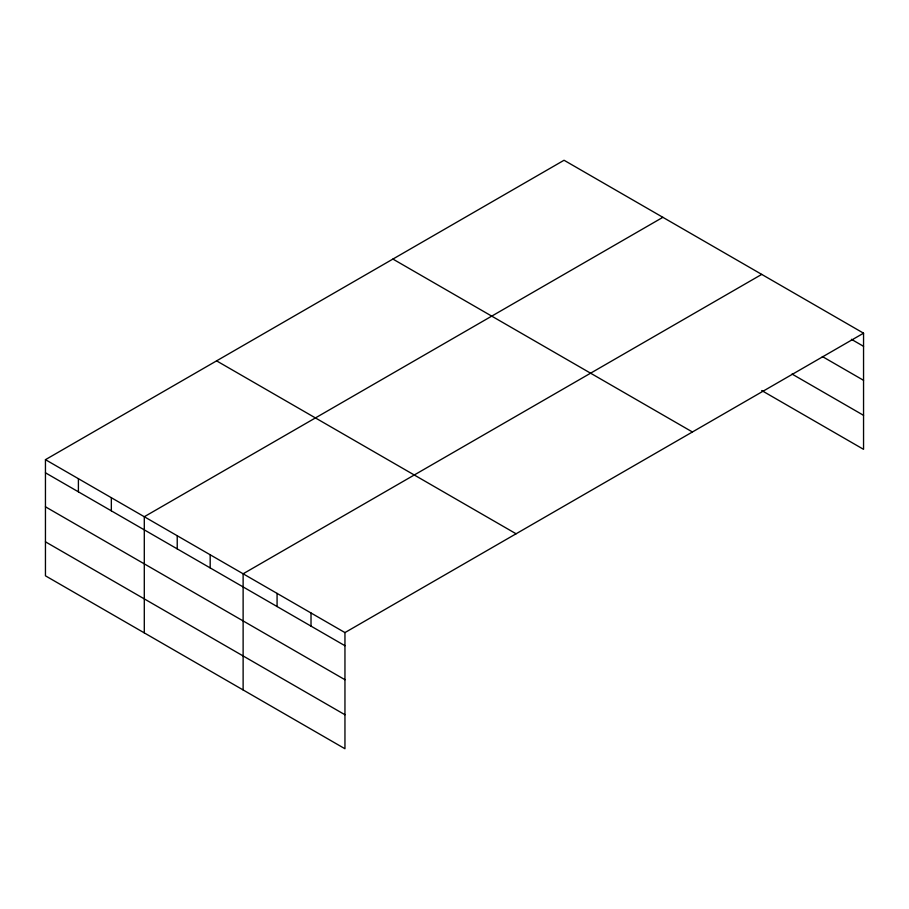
<?xml version="1.0" encoding="UTF-8"?>
<svg xmlns="http://www.w3.org/2000/svg" width="909" height="909" viewBox="0 0 909 909"><rect width="100%" height="100%" fill="white"/><g stroke="black" fill="none" stroke-linecap="round" stroke-linejoin="round"><path stroke-width="1.36" d="M45.45 459.67L344.954 632.584L344.954 748.743L45.45 575.817L45.45 459.67L564.046 160.257L863.55 333.183L863.55 449.33L761.719 390.54M662.877 217.319L144.292 516.732L144.292 632.88M761.719 274.393L243.123 573.795L243.123 689.942M344.954 632.584L863.55 333.183M851.426 339.318L863.55 346.318M822.327 356.521L863.55 380.314M792.023 374.042L863.55 415.333M392.904 259.065L692.419 431.98M216.581 360.862L516.096 533.788M45.45 472.805L344.954 645.72M45.45 506.802L344.954 679.716M45.45 541.821L344.954 714.747M311.014 612.984L311.014 626.131M277.075 593.395L277.075 606.53M210.184 554.774L210.184 567.909M177.232 535.753L177.232 548.888M111.341 497.712L111.341 510.847M78.401 478.691L78.401 491.826"/></g></svg>
